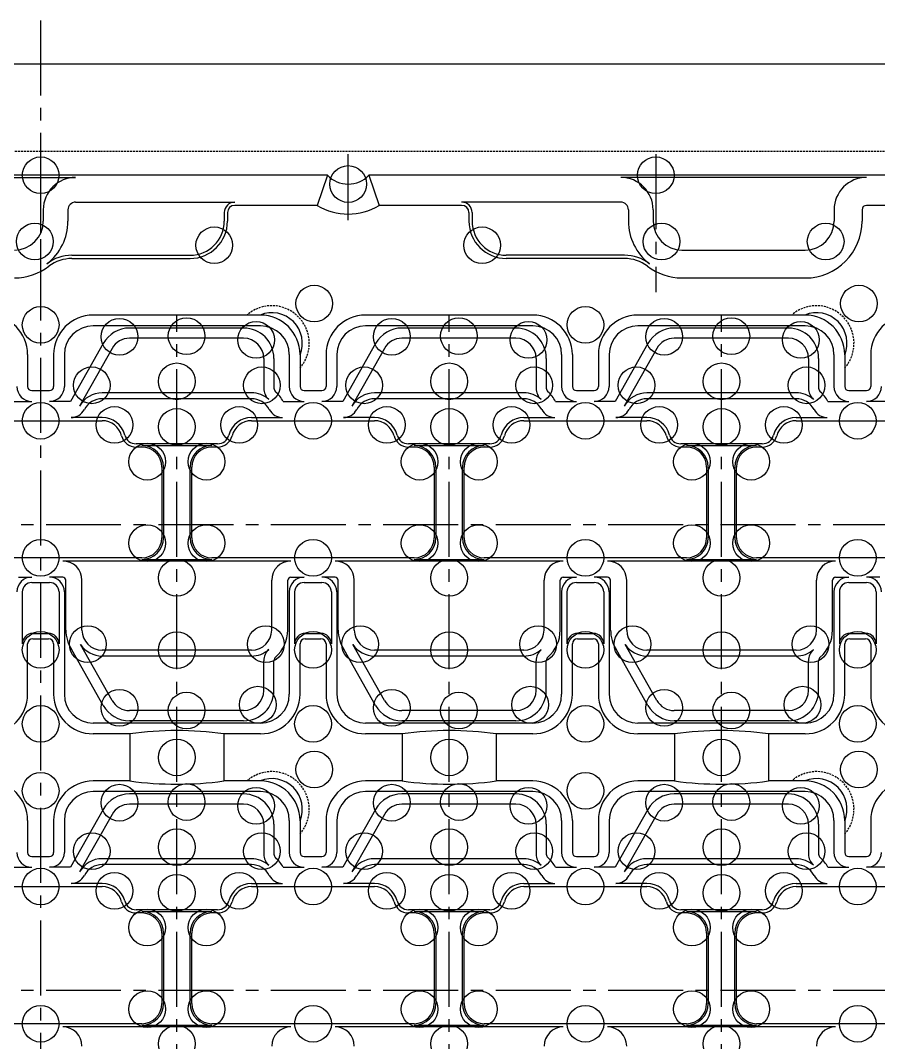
# Model space of a CAD drawing. Extents: x -808 to -24, y -277 to 138.
# Drawn here: x -502.3 to -404.2, y 20.7 to 137.5 of the extents above; entities that cross this region are included whole.
import ezdxf

# ---------------------------------------------------------------- set-up
doc = ezdxf.new("R2010")
doc.units = 0
doc.header["$LTSCALE"] = 0.45
doc.header["$MEASUREMENT"] = 0
doc.linetypes.add('CENTER2', pattern=[28.575, 19.05, -3.175, 3.175, -3.175])
doc.linetypes.add('HIDDENX2', pattern=[0.75, 0.5, -0.25])
for name, color, linetype in [('ANA 10', 7, 'CONTINUOUS'), ('ANA 11.5', 60, 'CONTINUOUS'), ('ANA 12', 6, 'CONTINUOUS'), ('ANA 13', 230, 'CONTINUOUS'), ('ANA 18.5', 30, 'CONTINUOUS'), ('ANA 28', 110, 'CONTINUOUS'), ('ANA 31 Φ8.6x5°U7', 5, 'CONTINUOUS'), ('ANA 35', 140, 'CONTINUOUS'), ('CENTER', 243, 'CENTER2'), ('DETAIL', 6, 'CONTINUOUS'), ('HIDDEN', 5, 'HIDDENX2'), ('LINE', 7, 'CONTINUOUS'), ('LINE1', 30, 'CONTINUOUS'), ('LINE2', 110, 'CONTINUOUS'), ('LINE3', 230, 'CONTINUOUS'), ('LINE6', 60, 'CONTINUOUS'), ('LINE8', 200, 'CONTINUOUS'), ('LINE9', 140, 'CONTINUOUS'), ('SECTION', 31, 'CONTINUOUS'), ('TEXT', 4, 'CONTINUOUS')]:
    doc.layers.add(name, color=color, linetype=linetype)

msp = doc.modelspace()

# ---------------------------------------------------------------- linework, layer by layer
at = {"layer": 'ANA 10'}
for centre in [(-500, 119.8), (-429.65, 119.8), (-464.825, 118.8), (-500, 91.745), (-468.85, 91.745), (-437.7, 91.745), (-406.55, 91.745), (-491.5542, 91.26149), (-477.2958, 91.26149), (-460.4042, 91.26149), (-446.1458, 91.26149), (-429.2542, 91.26149), (-414.9958, 91.26149), (-487.80865, 87.06135), (-481.04135, 87.06135), (-456.65865, 87.06135), (-449.89135, 87.06135), (-425.50865, 87.06135), (-418.74135, 87.06135), (-487.80865, 77.74865), (-481.04135, 77.74865), (-456.65865, 77.74865), (-449.89135, 77.74865), (-425.50865, 77.74865), (-418.74135, 77.74865), (-500, 76.075), (-468.85, 76.075), (-437.7, 76.075), (-406.55, 76.075), (-500, 38.485), (-491.5542, 38.00149), (-477.2958, 38.00149), (-468.85, 38.485), (-460.4042, 38.00149), (-446.1458, 38.00149), (-437.7, 38.485), (-429.2542, 38.00149), (-414.9958, 38.00149), (-406.55, 38.485), (-487.80865, 33.80135), (-481.04135, 33.80135), (-456.65865, 33.80135), (-449.89135, 33.80135), (-425.50865, 33.80135), (-418.74135, 33.80135), (-487.80865, 24.48865), (-481.04135, 24.48865), (-456.65865, 24.48865), (-449.89135, 24.48865), (-425.50865, 24.48865), (-418.74135, 24.48865), (-500, 22.815), (-468.85, 22.815), (-437.7, 22.815), (-406.55, 22.815)]:
    msp.add_circle(centre, 2.1, dxfattribs=at)
at = {"layer": 'ANA 11.5'}
for centre in [(-484.425, 91.03064), (-453.275, 91.03064), (-422.125, 91.03064), (-484.425, 73.77936), (-453.275, 73.77936), (-422.125, 73.77936), (-484.425, 37.77064), (-453.275, 37.77064), (-422.125, 37.77064), (-484.425, 20.51936), (-453.275, 20.51936), (-422.125, 20.51936)]:
    msp.add_circle(centre, 2.1, dxfattribs=at)
at = {"layer": 'ANA 12'}
for centre in [(-500.66655, 112.22155), (-428.98345, 112.22155), (-410.21655, 112.22155)]:
    msp.add_circle(centre, 2.1, dxfattribs=at)
at = {"layer": 'ANA 13'}
for centre in [(-484.425, 96.24555), (-453.275, 96.24555), (-422.125, 96.24555), (-494.15642, 95.79114), (-474.69358, 95.79114), (-463.00642, 95.79114), (-443.54358, 95.79114), (-431.85642, 95.79114), (-412.39358, 95.79114), (-494.60135, 66.19365), (-474.24865, 66.19365), (-463.45135, 66.19365), (-443.09865, 66.19365), (-432.30135, 66.19365), (-411.94865, 66.19365), (-484.425, 65.52), (-453.275, 65.52), (-422.125, 65.52), (-494.15642, 42.53114), (-484.425, 42.98555), (-474.69358, 42.53114), (-463.00642, 42.53114), (-453.275, 42.98555), (-443.54358, 42.53114), (-431.85642, 42.53114), (-422.125, 42.98555), (-412.39358, 42.53114)]:
    msp.add_circle(centre, 2.1, dxfattribs=at)
at = {"layer": 'ANA 18.5'}
for centre in [(-490.98816, 101.34058), (-483.30734, 101.41567), (-475.35865, 100.97998), (-459.83816, 101.34058), (-452.15734, 101.41567), (-444.20865, 100.97998), (-428.68816, 101.34058), (-421.00734, 101.41567), (-413.05865, 100.97998), (-490.98816, 58.92306), (-475.15865, 59.28365), (-459.83816, 58.92306), (-444.00865, 59.28365), (-428.68816, 58.92306), (-412.85865, 59.28365), (-483.30734, 58.61), (-452.15734, 58.61), (-421.00734, 58.61), (-483.30734, 48.15567), (-452.15734, 48.15567), (-421.00734, 48.15567), (-490.98816, 48.08058), (-475.35865, 47.71998), (-459.83816, 48.08058), (-444.20865, 47.71998), (-428.68816, 48.08058), (-413.05865, 47.71998)]:
    msp.add_circle(centre, 2.1, dxfattribs=at)
at = {"layer": 'ANA 28'}
for centre in [(-500, 102.69401), (-437.7, 102.69401), (-500, 65.5447), (-468.85, 65.5447), (-437.7, 65.5447), (-406.55, 65.5447), (-500, 57.08599), (-468.85, 57.08599), (-437.7, 57.08599), (-406.55, 57.08599), (-500, 49.43401), (-437.7, 49.43401)]:
    msp.add_circle(centre, 2.1, dxfattribs=at)
at = {"layer": 'ANA 31 Φ8.6x5°U7'}
for centre in [(-468.70758, 105.12983), (-406.40758, 105.12983), (-468.70758, 51.86983), (-406.40758, 51.86983)]:
    msp.add_circle(centre, 2.1, dxfattribs=at)
at = {"layer": 'ANA 35'}
for centre in [(-480.14228, 111.79728), (-449.50772, 111.79728), (-484.425, 53.26), (-453.275, 53.26), (-422.125, 53.26)]:
    msp.add_circle(centre, 2.1, dxfattribs=at)
at = {"layer": 'CENTER'}
for p, q in [((-500, 137.5), (-500, -244.89837)), ((-500, 122.5), (-500, 106.49713)), ((-500, 122.195), (-500, 106.44006)), ((-464.825, 114.65638), (-464.825, 122.195)), ((-429.65, 122.195), (-429.65, 106.44006)), ((-484.425, -103.82785), (-484.425, 103.82785)), ((-453.275, -103.82785), (-453.275, 103.82785)), ((-422.125, -103.82785), (-422.125, 103.82785)), ((-666.54797, 79.89), (-333.45203, 79.89)), ((-666.54797, 26.63), (-333.45203, 26.63))]:
    msp.add_line(p, q, dxfattribs=at)
at = {"layer": 'DETAIL'}
for p, q in [((-524.1, 119.55443), (-496, 119.55443)), ((-405.55, 119.55443), (-433.65, 119.55443)), ((-499.7, 115.85443), (-499.7, 114.555)), ((-429.95, 115.85443), (-429.95, 114.555)), ((-409.25, 115.85443), (-409.25, 114.555)), ((-426.65, 111.255), (-412.55, 111.255))]:
    msp.add_line(p, q, dxfattribs=at)
for centre, radius, start, end in [((-496, 115.85443), 3.7, 90, 180), ((-433.65, 115.85443), 3.7, 0, 90), ((-405.55, 115.85443), 3.7, 90, 180), ((-503, 114.555), 3.3, 270, 0), ((-426.65, 114.555), 3.3, 180, 270), ((-412.55, 114.555), 3.3, 270, 0), ((-473.57252, 100.59248), 3.5, 337.5764905, 112.4235095), ((-411.27252, 100.59248), 3.5, 337.5764905, 112.4235095), ((-473.57252, 47.33248), 3.5, 337.5764905, 112.4235095), ((-411.27252, 47.33248), 3.5, 337.5764905, 112.4235095)]:
    msp.add_arc(centre, radius, start, end, dxfattribs=at)
at = {"layer": 'HIDDEN'}
msp.add_lwpolyline([(-671.5, -122.5), (-324.5, -122.5, 0.414213562), (-316.5, -114.5), (-316.5, 114.5, 0.414213562), (-324.5, 122.5), (-671.5, 122.5), (-683.5, 110.5), (-683.5, -110.5)], format="xyb", close=True, dxfattribs=at)
for centre in [(-473.57252, 100.59248), (-411.27252, 100.59248), (-473.57252, 47.33248), (-411.27252, 47.33248)]:
    msp.add_arc(centre, 4.3, 318.7995848, 131.2004152, dxfattribs=at)
at = {"layer": 'LINE'}
for p, q in [((-467.19143, 119.8), (-468.35713, 116.36203)), ((-462.45857, 119.8), (-461.29287, 116.36203)), ((-507.035, 91.745), (-492.965, 91.745)), ((-475.885, 91.745), (-461.815, 91.745)), ((-444.735, 91.745), (-430.665, 91.745)), ((-413.585, 91.745), (-399.515, 91.745)), ((-488.435, 88.735), (-489.08945, 88.735)), ((-479.76055, 88.735), (-480.415, 88.735)), ((-457.285, 88.735), (-457.93945, 88.735)), ((-448.61055, 88.735), (-449.265, 88.735)), ((-426.135, 88.735), (-426.78945, 88.735)), ((-417.46055, 88.735), (-418.115, 88.735)), ((-486.135, 86.435), (-486.135, 78.375)), ((-482.715, 78.375), (-482.715, 86.435)), ((-454.985, 86.435), (-454.985, 78.375)), ((-451.565, 78.375), (-451.565, 86.435)), ((-423.835, 86.435), (-423.835, 78.375)), ((-420.415, 78.375), (-420.415, 86.435)), ((-488.435, 76.075), (-511.565, 76.075)), ((-457.285, 76.075), (-480.415, 76.075)), ((-426.135, 76.075), (-449.265, 76.075)), ((-394.985, 76.075), (-418.115, 76.075)), ((-507.035, 38.485), (-492.965, 38.485)), ((-475.885, 38.485), (-461.815, 38.485)), ((-444.735, 38.485), (-430.665, 38.485)), ((-413.585, 38.485), (-399.515, 38.485)), ((-488.435, 35.475), (-489.08945, 35.475)), ((-479.76055, 35.475), (-480.415, 35.475)), ((-457.285, 35.475), (-457.93945, 35.475)), ((-448.61055, 35.475), (-449.265, 35.475)), ((-426.135, 35.475), (-426.78945, 35.475)), ((-417.46055, 35.475), (-418.115, 35.475)), ((-486.135, 33.175), (-486.135, 25.115)), ((-482.715, 25.115), (-482.715, 33.175)), ((-454.985, 33.175), (-454.985, 25.115)), ((-451.565, 25.115), (-451.565, 33.175)), ((-423.835, 33.175), (-423.835, 25.115)), ((-420.415, 25.115), (-420.415, 33.175)), ((-488.435, 22.815), (-511.565, 22.815)), ((-457.285, 22.815), (-480.415, 22.815)), ((-426.135, 22.815), (-449.265, 22.815)), ((-394.985, 22.815), (-418.115, 22.815))]:
    msp.add_line(p, q, dxfattribs=at)
msp.add_lwpolyline([(-692.5, -132.5), (-307.5, -132.5), (-307.5, 132.5), (-692.5, 132.5)], close=True, dxfattribs=at)
for points in [[(-467.19143, 119.8), (-532.80857, 119.8)], [(-396.84143, 119.8), (-462.45857, 119.8)]]:
    msp.add_lwpolyline(points, dxfattribs=at)
for centre, radius, start, end in [((-464.825, 122.1), 3.3, 224.1843852, 315.8156148), ((-492.965, 89.445), 2.3, 14.3296242, 90), ((-475.885, 89.445), 2.3, 90, 165.6703758), ((-461.815, 89.445), 2.3, 14.3296242, 90), ((-444.735, 89.445), 2.3, 90, 165.6703758), ((-430.665, 89.445), 2.3, 14.3296242, 90), ((-413.585, 89.445), 2.3, 90, 165.6703758), ((-489.08945, 90.435), 1.7, 194.3296242, 270), ((-479.76055, 90.435), 1.7, 270, 345.6703758), ((-457.93945, 90.435), 1.7, 194.3296242, 270), ((-448.61055, 90.435), 1.7, 270, 345.6703758), ((-426.78945, 90.435), 1.7, 194.3296242, 270), ((-417.46055, 90.435), 1.7, 270, 345.6703758), ((-488.435, 86.435), 2.3, 0, 90), ((-480.415, 86.435), 2.3, 90, 180), ((-457.285, 86.435), 2.3, 0, 90), ((-449.265, 86.435), 2.3, 90, 180), ((-426.135, 86.435), 2.3, 0, 90), ((-418.115, 86.435), 2.3, 90, 180), ((-488.435, 78.375), 2.3, 270, 0), ((-480.415, 78.375), 2.3, 180, 270), ((-457.285, 78.375), 2.3, 270, 0), ((-449.265, 78.375), 2.3, 180, 270), ((-426.135, 78.375), 2.3, 270, 0), ((-418.115, 78.375), 2.3, 180, 270), ((-492.965, 36.185), 2.3, 14.3296242, 90), ((-475.885, 36.185), 2.3, 90, 165.6703758), ((-461.815, 36.185), 2.3, 14.3296242, 90), ((-444.735, 36.185), 2.3, 90, 165.6703758), ((-430.665, 36.185), 2.3, 14.3296242, 90), ((-413.585, 36.185), 2.3, 90, 165.6703758), ((-489.08945, 37.175), 1.7, 194.3296242, 270), ((-479.76055, 37.175), 1.7, 270, 345.6703758), ((-457.93945, 37.175), 1.7, 194.3296242, 270), ((-448.61055, 37.175), 1.7, 270, 345.6703758), ((-426.78945, 37.175), 1.7, 194.3296242, 270), ((-417.46055, 37.175), 1.7, 270, 345.6703758), ((-488.435, 33.175), 2.3, 0, 90), ((-480.415, 33.175), 2.3, 90, 180), ((-457.285, 33.175), 2.3, 0, 90), ((-449.265, 33.175), 2.3, 90, 180), ((-426.135, 33.175), 2.3, 0, 90), ((-418.115, 33.175), 2.3, 90, 180), ((-488.435, 25.115), 2.3, 270, 360), ((-480.415, 25.115), 2.3, 180, 270), ((-457.285, 25.115), 2.3, 270, 360), ((-449.265, 25.115), 2.3, 180, 270), ((-426.135, 25.115), 2.3, 270, 360), ((-418.115, 25.115), 2.3, 180, 270)]:
    msp.add_arc(centre, radius, start, end, dxfattribs=at)
at = {"layer": 'LINE1'}
for p, q in [((-476.785, 101.17), (-489.82967, 101.17)), ((-445.635, 101.17), (-458.67967, 101.17)), ((-414.485, 101.17), (-427.52967, 101.17)), ((-491.83127, 100.00298), (-495.55429, 93.42563)), ((-460.68127, 100.00298), (-464.40429, 93.42563)), ((-429.53127, 100.00298), (-433.25429, 93.42563)), ((-474.485, 98.87), (-474.485, 95.4598)), ((-443.335, 98.87), (-443.335, 95.4598)), ((-412.185, 98.87), (-412.185, 95.4598)), ((-475.885, 94.93532), (-492.965, 94.93532)), ((-444.735, 94.93532), (-461.815, 94.93532)), ((-413.585, 94.93532), (-430.665, 94.93532)), ((-491.83127, 59.77702), (-495.4447, 66.16076)), ((-460.68127, 59.77702), (-464.2947, 66.16076)), ((-429.53127, 59.77702), (-433.1447, 66.16076)), ((-475.875, 64.84468), (-492.975, 64.84468)), ((-474.485, 60.91), (-474.485, 64.31137)), ((-444.725, 64.84468), (-461.825, 64.84468)), ((-443.335, 60.91), (-443.335, 64.31137)), ((-413.575, 64.84468), (-430.675, 64.84468)), ((-412.185, 60.91), (-412.185, 64.31137)), ((-476.785, 58.61), (-489.82967, 58.61)), ((-445.635, 58.61), (-458.67967, 58.61)), ((-414.485, 58.61), (-427.52967, 58.61)), ((-476.785, 47.91), (-489.82967, 47.91)), ((-445.635, 47.91), (-458.67967, 47.91)), ((-414.485, 47.91), (-427.52967, 47.91)), ((-491.83127, 46.74298), (-495.55429, 40.16563)), ((-460.68127, 46.74298), (-464.40429, 40.16563)), ((-429.53127, 46.74298), (-433.25429, 40.16563)), ((-474.485, 45.61), (-474.485, 42.1998)), ((-443.335, 45.61), (-443.335, 42.1998)), ((-412.185, 45.61), (-412.185, 42.1998)), ((-475.885, 41.67532), (-492.965, 41.67532)), ((-444.735, 41.67532), (-461.815, 41.67532)), ((-413.585, 41.67532), (-430.665, 41.67532))]:
    msp.add_line(p, q, dxfattribs=at)
for centre, radius, start, end in [((-489.82967, 98.87), 2.3, 90, 150.4885014), ((-476.785, 98.87), 2.3, 0, 90), ((-458.67967, 98.87), 2.3, 90, 150.4885014), ((-445.635, 98.87), 2.3, 0, 90), ((-427.52967, 98.87), 2.3, 90, 150.4885014), ((-414.485, 98.87), 2.3, 0, 90), ((-492.965, 91.96), 2.97532, 90, 150.4885014), ((-475.885, 91.96), 2.97532, 48.4665706, 90), ((-472.785, 95.4598), 1.7, 180, 228.4665706), ((-461.815, 91.96), 2.97532, 90, 150.4885014), ((-444.735, 91.96), 2.97532, 48.4665706, 90), ((-441.635, 95.4598), 1.7, 180, 228.4665706), ((-430.665, 91.96), 2.97532, 90, 150.4885014), ((-413.585, 91.96), 2.97532, 48.4665706, 90), ((-410.485, 95.4598), 1.7, 180, 228.4665706), ((-492.975, 67.82), 2.97532, 213.8947944, 270), ((-475.875, 67.82), 2.97532, 270, 311.369924), ((-472.785, 64.31137), 1.7, 131.369924, 180), ((-461.825, 67.82), 2.97532, 213.8947944, 270), ((-444.725, 67.82), 2.97532, 270, 311.369924), ((-441.635, 64.31137), 1.7, 131.369924, 180), ((-430.675, 67.82), 2.97532, 213.8947944, 270), ((-413.575, 67.82), 2.97532, 270, 311.369924), ((-410.485, 64.31137), 1.7, 131.369924, 180), ((-476.785, 60.91), 2.3, 270, 0), ((-445.635, 60.91), 2.3, 270, 0), ((-414.485, 60.91), 2.3, 270, 0), ((-489.82967, 60.91), 2.3, 209.5114986, 270), ((-458.67967, 60.91), 2.3, 209.5114986, 270), ((-427.52967, 60.91), 2.3, 209.5114986, 270), ((-489.82967, 45.61), 2.3, 90, 150.4885014), ((-476.785, 45.61), 2.3, 0, 90), ((-458.67967, 45.61), 2.3, 90, 150.4885014), ((-445.635, 45.61), 2.3, 0, 90), ((-427.52967, 45.61), 2.3, 90, 150.4885014), ((-414.485, 45.61), 2.3, 0, 90), ((-472.785, 42.1998), 1.7, 180, 228.4665706), ((-441.635, 42.1998), 1.7, 180, 228.4665706), ((-410.485, 42.1998), 1.7, 180, 228.4665706), ((-492.965, 38.7), 2.97532, 90, 150.4885014), ((-475.885, 38.7), 2.97532, 48.4665706, 90), ((-461.815, 38.7), 2.97532, 90, 150.4885014), ((-444.735, 38.7), 2.97532, 48.4665706, 90), ((-430.665, 38.7), 2.97532, 90, 150.4885014), ((-413.585, 38.7), 2.97532, 48.4665706, 90)]:
    msp.add_arc(centre, radius, start, end, dxfattribs=at)
at = {"layer": 'LINE2'}
for p, q in [((-474.865, 102.6), (-493.985, 102.6)), ((-476.785, 102.33645), (-489.82967, 102.33645)), ((-443.715, 102.6), (-462.835, 102.6)), ((-445.635, 102.33645), (-458.67967, 102.33645)), ((-412.565, 102.6), (-431.685, 102.6)), ((-414.485, 102.33645), (-427.52967, 102.33645)), ((-492.84638, 100.57757), (-496.59493, 93.95512)), ((-461.69638, 100.57757), (-465.44493, 93.95512)), ((-430.54638, 100.57757), (-434.29493, 93.95512)), ((-497.285, 99.3), (-497.285, 95.65512)), ((-473.31855, 98.87), (-473.31855, 95.4598)), ((-471.565, 99.3), (-471.565, 95.65512)), ((-466.135, 99.3), (-466.135, 95.65512)), ((-442.16855, 98.87), (-442.16855, 95.4598)), ((-440.415, 99.3), (-440.415, 95.65512)), ((-434.985, 99.3), (-434.985, 95.65512)), ((-411.01855, 98.87), (-411.01855, 95.4598)), ((-409.265, 99.3), (-409.265, 95.65512)), ((-503.40544, 93.95512), (-501.015, 93.95512)), ((-496.59493, 93.95512), (-498.985, 93.95512)), ((-472.25544, 93.95512), (-469.865, 93.95512)), ((-465.44493, 93.95512), (-467.835, 93.95512)), ((-441.10544, 93.95512), (-438.715, 93.95512)), ((-434.29493, 93.95512), (-436.685, 93.95512)), ((-409.95544, 93.95512), (-407.565, 93.95512)), ((-403.14493, 93.95512), (-405.535, 93.95512)), ((-502.525, 73.86488), (-501.015, 73.86488)), ((-497.475, 73.86488), (-498.985, 73.86488)), ((-471.375, 73.86488), (-469.865, 73.86488)), ((-466.325, 73.86488), (-467.835, 73.86488)), ((-440.225, 73.86488), (-438.715, 73.86488)), ((-435.175, 73.86488), (-436.685, 73.86488)), ((-409.075, 73.86488), (-407.565, 73.86488)), ((-404.025, 73.86488), (-405.535, 73.86488)), ((-497.11677, 67.82), (-497.11677, 73.50665)), ((-471.73323, 67.82), (-471.73323, 73.50665)), ((-465.96677, 67.82), (-465.96677, 73.50665)), ((-440.58323, 67.82), (-440.58323, 73.50665)), ((-434.81677, 67.82), (-434.81677, 73.50665)), ((-409.43323, 67.82), (-409.43323, 73.50665)), ((-497.285, 72.16488), (-497.285, 60.48)), ((-471.565, 72.16488), (-471.565, 60.48)), ((-466.135, 72.16488), (-466.135, 60.48)), ((-440.415, 72.16488), (-440.415, 60.48)), ((-434.985, 72.16488), (-434.985, 60.48)), ((-409.265, 72.16488), (-409.265, 60.48)), ((-492.84638, 59.20243), (-496.43964, 65.55052)), ((-461.69638, 59.20243), (-465.28964, 65.55052)), ((-430.54638, 59.20243), (-434.13964, 65.55052)), ((-473.31855, 60.91), (-473.31855, 64.31137)), ((-442.16855, 60.91), (-442.16855, 64.31137)), ((-411.01855, 60.91), (-411.01855, 64.31137)), ((-476.785, 57.44355), (-489.82967, 57.44355)), ((-445.635, 57.44355), (-458.67967, 57.44355)), ((-414.485, 57.44355), (-427.52967, 57.44355)), ((-474.865, 57.18), (-493.985, 57.18)), ((-443.715, 57.18), (-462.835, 57.18)), ((-412.565, 57.18), (-431.685, 57.18)), ((-474.865, 49.34), (-493.985, 49.34)), ((-476.785, 49.07645), (-489.82967, 49.07645)), ((-443.715, 49.34), (-462.835, 49.34)), ((-445.635, 49.07645), (-458.67967, 49.07645)), ((-412.565, 49.34), (-431.685, 49.34)), ((-414.485, 49.07645), (-427.52967, 49.07645)), ((-492.84638, 47.31757), (-496.59493, 40.69512)), ((-461.69638, 47.31757), (-465.44493, 40.69512)), ((-430.54638, 47.31757), (-434.29493, 40.69512)), ((-497.285, 46.04), (-497.285, 42.39512)), ((-473.31855, 45.61), (-473.31855, 42.1998)), ((-471.565, 46.04), (-471.565, 42.39512)), ((-466.135, 46.04), (-466.135, 42.39512)), ((-442.16855, 45.61), (-442.16855, 42.1998)), ((-440.415, 46.04), (-440.415, 42.39512)), ((-434.985, 46.04), (-434.985, 42.39512)), ((-411.01855, 45.61), (-411.01855, 42.1998)), ((-409.265, 46.04), (-409.265, 42.39512)), ((-503.40544, 40.69512), (-501.015, 40.69512)), ((-496.59493, 40.69512), (-498.985, 40.69512)), ((-472.25544, 40.69512), (-469.865, 40.69512)), ((-465.44493, 40.69512), (-467.835, 40.69512)), ((-441.10544, 40.69512), (-438.715, 40.69512)), ((-434.29493, 40.69512), (-436.685, 40.69512)), ((-409.95544, 40.69512), (-407.565, 40.69512)), ((-403.14493, 40.69512), (-405.535, 40.69512))]:
    msp.add_line(p, q, dxfattribs=at)
for centre, radius, start, end in [((-493.985, 99.3), 3.3, 90, 180), ((-489.82967, 98.87), 3.46645, 90, 150.4885014), ((-476.785, 98.87), 3.46645, 0, 90), ((-474.865, 99.3), 3.3, 0, 90), ((-462.835, 99.3), 3.3, 90, 180), ((-458.67967, 98.87), 3.46645, 90, 150.4885014), ((-445.635, 98.87), 3.46645, 0, 90), ((-443.715, 99.3), 3.3, 0, 90), ((-431.685, 99.3), 3.3, 90, 180), ((-427.52967, 98.87), 3.46645, 90, 150.4885014), ((-414.485, 98.87), 3.46645, 0, 90), ((-412.565, 99.3), 3.3, 0, 90), ((-501.015, 95.65512), 1.7, 180, 270), ((-498.985, 95.65512), 1.7, 270, 0), ((-472.785, 95.4598), 0.53355, 180, 228.4665706), ((-475.885, 91.96), 4.14177, 28.7969998, 48.4665706), ((-469.865, 95.65512), 1.7, 180, 270), ((-467.835, 95.65512), 1.7, 270, 0), ((-441.635, 95.4598), 0.53355, 180, 228.4665706), ((-444.735, 91.96), 4.14177, 28.7969998, 48.4665706), ((-438.715, 95.65512), 1.7, 180, 270), ((-436.685, 95.65512), 1.7, 270, 0), ((-410.485, 95.4598), 0.53355, 180, 228.4665706), ((-413.585, 91.96), 4.14177, 28.7969998, 48.4665706), ((-407.565, 95.65512), 1.7, 180, 270), ((-405.535, 95.65512), 1.7, 270, 0), ((-501.015, 72.16488), 1.7, 90, 180), ((-498.985, 72.16488), 1.7, 0, 90), ((-497.475, 73.50665), 0.35823, 0, 90), ((-471.375, 73.50665), 0.35823, 90, 180), ((-469.865, 72.16488), 1.7, 90, 180), ((-467.835, 72.16488), 1.7, 0, 90), ((-466.325, 73.50665), 0.35823, 0, 90), ((-440.225, 73.50665), 0.35823, 90, 180), ((-438.715, 72.16488), 1.7, 90, 180), ((-436.685, 72.16488), 1.7, 0, 90), ((-435.175, 73.50665), 0.35823, 0, 90), ((-409.075, 73.50665), 0.35823, 90, 180), ((-407.565, 72.16488), 1.7, 90, 180), ((-405.535, 72.16488), 1.7, 0, 90), ((-492.975, 67.82), 4.14177, 180, 213.2263763), ((-475.875, 67.82), 4.14177, 311.369924, 0), ((-461.825, 67.82), 4.14177, 180, 213.2263763), ((-444.725, 67.82), 4.14177, 311.369924, 0), ((-430.675, 67.82), 4.14177, 180, 213.2263763), ((-413.575, 67.82), 4.14177, 311.369924, 0), ((-472.785, 64.31137), 0.53355, 131.369924, 180), ((-441.635, 64.31137), 0.53355, 131.369924, 180), ((-410.485, 64.31137), 0.53355, 131.369924, 180), ((-476.785, 60.91), 3.46645, 270, 0), ((-445.635, 60.91), 3.46645, 270, 0), ((-414.485, 60.91), 3.46645, 270, 0), ((-493.985, 60.48), 3.3, 180, 270), ((-474.865, 60.48), 3.3, 270, 0), ((-462.835, 60.48), 3.3, 180, 270), ((-443.715, 60.48), 3.3, 270, 0), ((-431.685, 60.48), 3.3, 180, 270), ((-412.565, 60.48), 3.3, 270, 0), ((-489.82967, 60.91), 3.46645, 209.5114986, 270), ((-458.67967, 60.91), 3.46645, 209.5114986, 270), ((-427.52967, 60.91), 3.46645, 209.5114986, 270), ((-493.985, 46.04), 3.3, 90, 180), ((-489.82967, 45.61), 3.46645, 90, 150.4885014), ((-476.785, 45.61), 3.46645, 0, 90), ((-474.865, 46.04), 3.3, 0, 90), ((-462.835, 46.04), 3.3, 90, 180), ((-458.67967, 45.61), 3.46645, 90, 150.4885014), ((-445.635, 45.61), 3.46645, 0, 90), ((-443.715, 46.04), 3.3, 0, 90), ((-431.685, 46.04), 3.3, 90, 180), ((-427.52967, 45.61), 3.46645, 90, 150.4885014), ((-414.485, 45.61), 3.46645, 0, 90), ((-412.565, 46.04), 3.3, 0, 90), ((-501.015, 42.39512), 1.7, 180, 270), ((-498.985, 42.39512), 1.7, 270, 0), ((-472.785, 42.1998), 0.53355, 180, 228.4665706), ((-469.865, 42.39512), 1.7, 180, 270), ((-467.835, 42.39512), 1.7, 270, 0), ((-441.635, 42.1998), 0.53355, 180, 228.4665706), ((-438.715, 42.39512), 1.7, 180, 270), ((-436.685, 42.39512), 1.7, 270, 0), ((-410.485, 42.1998), 0.53355, 180, 228.4665706), ((-407.565, 42.39512), 1.7, 180, 270), ((-405.535, 42.39512), 1.7, 270, 0), ((-475.885, 38.7), 4.14177, 28.7969998, 48.4665706), ((-444.735, 38.7), 4.14177, 28.7969998, 48.4665706), ((-413.585, 38.7), 4.14177, 28.7969998, 48.4665706)]:
    msp.add_arc(centre, radius, start, end, dxfattribs=at)
at = {"layer": 'LINE3'}
for p, q in [((-475.885, 94.26), (-492.965, 94.26)), ((-444.735, 94.26), (-461.815, 94.26)), ((-413.585, 94.26), (-430.665, 94.26)), ((-492.965, 92.11335), (-496.50973, 92.11335)), ((-475.885, 92.11335), (-472.34027, 92.11335)), ((-461.815, 92.11335), (-465.35973, 92.11335)), ((-444.735, 92.11335), (-441.19027, 92.11335)), ((-430.665, 92.11335), (-434.20973, 92.11335)), ((-413.585, 92.11335), (-410.04027, 92.11335)), ((-479.76055, 89.10335), (-489.08945, 89.10335)), ((-448.61055, 89.10335), (-457.93945, 89.10335)), ((-417.46055, 89.10335), (-426.78945, 89.10335)), ((-471.375, 75.70665), (-497.475, 75.70665)), ((-440.225, 75.70665), (-466.325, 75.70665)), ((-409.075, 75.70665), (-435.175, 75.70665)), ((-495.275, 67.82), (-495.275, 73.50665)), ((-473.575, 67.82), (-473.575, 73.50665)), ((-464.125, 67.82), (-464.125, 73.50665)), ((-442.425, 67.82), (-442.425, 73.50665)), ((-432.975, 67.82), (-432.975, 73.50665)), ((-411.275, 67.82), (-411.275, 73.50665)), ((-475.875, 65.52), (-492.975, 65.52)), ((-444.725, 65.52), (-461.825, 65.52)), ((-413.575, 65.52), (-430.675, 65.52)), ((-475.885, 41), (-492.965, 41)), ((-444.735, 41), (-461.815, 41)), ((-413.585, 41), (-430.665, 41)), ((-492.965, 38.85335), (-496.50973, 38.85335)), ((-475.885, 38.85335), (-472.34027, 38.85335)), ((-461.815, 38.85335), (-465.35973, 38.85335)), ((-444.735, 38.85335), (-441.19027, 38.85335)), ((-430.665, 38.85335), (-434.20973, 38.85335)), ((-413.585, 38.85335), (-410.04027, 38.85335)), ((-479.76055, 35.84335), (-489.08945, 35.84335)), ((-448.61055, 35.84335), (-457.93945, 35.84335)), ((-417.46055, 35.84335), (-426.78945, 35.84335)), ((-471.375, 22.44665), (-497.475, 22.44665)), ((-440.225, 22.44665), (-466.325, 22.44665)), ((-409.075, 22.44665), (-435.175, 22.44665))]:
    msp.add_line(p, q, dxfattribs=at)
for centre, radius, start, end in [((-492.965, 91.96), 2.3, 90, 152.3972596), ((-475.885, 91.96), 2.3, 27.6027404, 90), ((-461.815, 91.96), 2.3, 90, 152.3972596), ((-444.735, 91.96), 2.3, 27.6027404, 90), ((-430.665, 91.96), 2.3, 90, 152.3972596), ((-413.585, 91.96), 2.3, 27.6027404, 90), ((-496.50973, 93.81335), 1.7, 270, 332.3972596), ((-472.34027, 93.81335), 1.7, 207.6027404, 270), ((-465.35973, 93.81335), 1.7, 270, 332.3972596), ((-441.19027, 93.81335), 1.7, 207.6027404, 270), ((-434.20973, 93.81335), 1.7, 270, 332.3972596), ((-410.04027, 93.81335), 1.7, 207.6027404, 270), ((-492.965, 89.445), 2.66835, 14.3296242, 90), ((-475.885, 89.445), 2.66835, 90, 165.6703758), ((-461.815, 89.445), 2.66835, 14.3296242, 90), ((-444.735, 89.445), 2.66835, 90, 165.6703758), ((-430.665, 89.445), 2.66835, 14.3296242, 90), ((-413.585, 89.445), 2.66835, 90, 165.6703758), ((-489.08945, 90.435), 1.33165, 194.3296242, 270), ((-479.76055, 90.435), 1.33165, 270, 345.6703758), ((-457.93945, 90.435), 1.33165, 194.3296242, 270), ((-448.61055, 90.435), 1.33165, 270, 345.6703758), ((-426.78945, 90.435), 1.33165, 194.3296242, 270), ((-417.46055, 90.435), 1.33165, 270, 345.6703758), ((-497.475, 73.50665), 2.2, 0, 90), ((-471.375, 73.50665), 2.2, 90, 180), ((-466.325, 73.50665), 2.2, 0, 90), ((-440.225, 73.50665), 2.2, 90, 180), ((-435.175, 73.50665), 2.2, 0, 90), ((-409.075, 73.50665), 2.2, 90, 180), ((-492.975, 67.82), 2.3, 180, 270), ((-475.875, 67.82), 2.3, 270, 0), ((-461.825, 67.82), 2.3, 180, 270), ((-444.725, 67.82), 2.3, 270, 0), ((-430.675, 67.82), 2.3, 180, 270), ((-413.575, 67.82), 2.3, 270, 0), ((-492.965, 38.7), 2.3, 90, 152.3972596), ((-475.885, 38.7), 2.3, 27.6027404, 90), ((-461.815, 38.7), 2.3, 90, 152.3972596), ((-444.735, 38.7), 2.3, 27.6027404, 90), ((-430.665, 38.7), 2.3, 90, 152.3972596), ((-413.585, 38.7), 2.3, 27.6027404, 90), ((-496.50973, 40.55335), 1.7, 270, 332.3972596), ((-472.34027, 40.55335), 1.7, 207.6027404, 270), ((-465.35973, 40.55335), 1.7, 270, 332.3972596), ((-441.19027, 40.55335), 1.7, 207.6027404, 270), ((-434.20973, 40.55335), 1.7, 270, 332.3972596), ((-410.04027, 40.55335), 1.7, 207.6027404, 270), ((-492.965, 36.185), 2.66835, 14.3296242, 90), ((-475.885, 36.185), 2.66835, 90, 165.6703758), ((-461.815, 36.185), 2.66835, 14.3296242, 90), ((-444.735, 36.185), 2.66835, 90, 165.6703758), ((-430.665, 36.185), 2.66835, 14.3296242, 90), ((-413.585, 36.185), 2.66835, 90, 165.6703758), ((-489.08945, 37.175), 1.33165, 194.3296242, 270), ((-479.76055, 37.175), 1.33165, 270, 345.6703758), ((-457.93945, 37.175), 1.33165, 194.3296242, 270), ((-448.61055, 37.175), 1.33165, 270, 345.6703758), ((-426.78945, 37.175), 1.33165, 194.3296242, 270), ((-417.46055, 37.175), 1.33165, 270, 345.6703758), ((-497.475, 20.24665), 2.2, 0, 90), ((-471.375, 20.24665), 2.2, 90, 180), ((-466.325, 20.24665), 2.2, 0, 90), ((-440.225, 20.24665), 2.2, 90, 180), ((-435.175, 20.24665), 2.2, 0, 90), ((-409.075, 20.24665), 2.2, 90, 180)]:
    msp.add_arc(centre, radius, start, end, dxfattribs=at)
at = {"layer": 'LINE6'}
for p, q in [((-488.435, 88.91918), (-480.415, 88.91918)), ((-457.285, 88.91918), (-449.265, 88.91918)), ((-426.135, 88.91918), (-418.115, 88.91918)), ((-485.95082, 86.435), (-485.95082, 78.375)), ((-482.89918, 78.375), (-482.89918, 86.435)), ((-454.80082, 86.435), (-454.80082, 78.375)), ((-451.74918, 78.375), (-451.74918, 86.435)), ((-423.65082, 86.435), (-423.65082, 78.375)), ((-420.59918, 78.375), (-420.59918, 86.435)), ((-488.435, 75.89082), (-480.415, 75.89082)), ((-457.285, 75.89082), (-449.265, 75.89082)), ((-426.135, 75.89082), (-418.115, 75.89082)), ((-488.435, 35.65918), (-480.415, 35.65918)), ((-457.285, 35.65918), (-449.265, 35.65918)), ((-426.135, 35.65918), (-418.115, 35.65918)), ((-485.95082, 33.175), (-485.95082, 25.115)), ((-482.89918, 25.115), (-482.89918, 33.175)), ((-454.80082, 33.175), (-454.80082, 25.115)), ((-451.74918, 25.115), (-451.74918, 33.175)), ((-423.65082, 33.175), (-423.65082, 25.115)), ((-420.59918, 25.115), (-420.59918, 33.175)), ((-488.435, 22.63082), (-480.415, 22.63082)), ((-457.285, 22.63082), (-449.265, 22.63082)), ((-426.135, 22.63082), (-418.115, 22.63082))]:
    msp.add_line(p, q, dxfattribs=at)
for centre, start, end in [((-488.435, 86.435), 0, 90), ((-480.415, 86.435), 90, 180), ((-457.285, 86.435), 0, 90), ((-449.265, 86.435), 90, 180), ((-426.135, 86.435), 0, 90), ((-418.115, 86.435), 90, 180), ((-488.435, 78.375), 270, 0), ((-480.415, 78.375), 180, 270), ((-457.285, 78.375), 270, 0), ((-449.265, 78.375), 180, 270), ((-426.135, 78.375), 270, 0), ((-418.115, 78.375), 180, 270), ((-488.435, 33.175), 0, 90), ((-480.415, 33.175), 90, 180), ((-457.285, 33.175), 0, 90), ((-449.265, 33.175), 90, 180), ((-426.135, 33.175), 0, 90), ((-418.115, 33.175), 90, 180), ((-488.435, 25.115), 270, 360), ((-480.415, 25.115), 180, 270), ((-457.285, 25.115), 270, 360), ((-449.265, 25.115), 180, 270), ((-426.135, 25.115), 270, 360), ((-418.115, 25.115), 180, 270)]:
    msp.add_arc(centre, 2.48418, start, end, dxfattribs=at)
at = {"layer": 'LINE8'}
for centre, start, end in [((-484.425, 17.04347), 82.1469066, 97.8530934), ((-453.275, 17.04347), 82.1469066, 97.8530934), ((-422.125, 17.04347), 82.1469066, 97.8530934), ((-484.425, 89.47653), 262.1469066, 277.8530934), ((-453.275, 89.47653), 262.1469066, 277.8530934), ((-422.125, 89.47653), 262.1469066, 277.8530934)]:
    msp.add_arc(centre, 39.27704, start, end, dxfattribs=at)
at = {"layer": 'LINE9'}
for p, q in [((-496.87596, 115.85443), (-496.87596, 114.555)), ((-496, 116.73039), (-477.8, 116.73039)), ((-433.65, 116.73039), (-451.85, 116.73039)), ((-432.77404, 115.85443), (-432.77404, 114.555)), ((-479, 115.53039), (-479, 114.555)), ((-450.65, 115.53039), (-450.65, 114.555)), ((-496.42733, 110.655), (-482.9, 110.655)), ((-433.22267, 110.655), (-446.75, 110.655))]:
    msp.add_line(p, q, dxfattribs=at)
for centre, radius, start, end in [((-496, 115.85443), 0.87596, 90, 180), ((-477.8, 115.53039), 1.2, 90, 180), ((-451.85, 115.53039), 1.2, 0, 90), ((-433.65, 115.85443), 0.87596, 0, 90), ((-503, 114.555), 6.12404, 307.389362, 0), ((-482.9, 114.555), 3.9, 270, 0), ((-446.75, 114.555), 3.9, 180, 270), ((-426.65, 114.555), 6.12404, 180, 232.610638), ((-496.42733, 105.955), 4.7, 90, 127.389362), ((-433.22267, 105.955), 4.7, 52.610638, 90)]:
    msp.add_arc(centre, radius, start, end, dxfattribs=at)
at = {"layer": 'SECTION'}
for p, q in [((-406.0576, 115.85443), (-406.0576, 114.555)), ((-478.63165, 115.53039), (-478.63165, 114.555)), ((-451.01835, 115.53039), (-451.01835, 114.555)), ((-496.42733, 110.28665), (-482.9, 110.28665)), ((-433.22267, 110.28665), (-446.75, 110.28665)), ((-426.65, 108.0626), (-412.55, 108.0626)), ((-474.865, 103.82785), (-493.985, 103.82785)), ((-443.715, 103.82785), (-462.835, 103.82785)), ((-412.565, 103.82785), (-431.685, 103.82785)), ((-501.48715, 99.3), (-501.48715, 95.65512)), ((-498.51285, 99.3), (-498.51285, 95.65512)), ((-470.33715, 99.3), (-470.33715, 95.65512)), ((-467.36285, 99.3), (-467.36285, 95.65512)), ((-439.18715, 99.3), (-439.18715, 95.65512)), ((-436.21285, 99.3), (-436.21285, 95.65512)), ((-408.03715, 99.3), (-408.03715, 95.65512)), ((-405.06285, 99.3), (-405.06285, 95.65512)), ((-501.015, 95.18297), (-498.985, 95.18297)), ((-469.865, 95.18297), (-467.835, 95.18297)), ((-438.715, 95.18297), (-436.685, 95.18297)), ((-407.565, 95.18297), (-405.535, 95.18297)), ((-500.90108, 66.81608), (-499.09892, 66.81608)), ((-469.75108, 66.81608), (-467.94892, 66.81608)), ((-438.60108, 66.81608), (-436.79892, 66.81608)), ((-407.45108, 66.81608), (-405.64892, 66.81608)), ((-501.48715, 60.48), (-501.48715, 66.23)), ((-498.51285, 66.23), (-498.51285, 60.48)), ((-470.33715, 60.48), (-470.33715, 66.23)), ((-467.36285, 66.23), (-467.36285, 60.48)), ((-439.18715, 60.48), (-439.18715, 66.23)), ((-436.21285, 66.23), (-436.21285, 60.48)), ((-408.03715, 60.48), (-408.03715, 66.23)), ((-405.06285, 66.23), (-405.06285, 60.48)), ((-489.79156, 55.95215), (-493.985, 55.95215)), ((-489.79156, 55.95215), (-489.79156, 50.56785)), ((-474.865, 55.95215), (-479.05844, 55.95215)), ((-479.05844, 55.95215), (-479.05844, 50.56785)), ((-458.64156, 55.95215), (-462.835, 55.95215)), ((-458.64156, 55.95215), (-458.64156, 50.56785)), ((-443.715, 55.95215), (-447.90844, 55.95215)), ((-447.90844, 55.95215), (-447.90844, 50.56785)), ((-427.49156, 55.95215), (-431.685, 55.95215)), ((-427.49156, 55.95215), (-427.49156, 50.56785)), ((-412.565, 55.95215), (-416.75844, 55.95215)), ((-416.75844, 55.95215), (-416.75844, 50.56785)), ((-489.79156, 50.56785), (-493.985, 50.56785)), ((-474.865, 50.56785), (-479.05844, 50.56785)), ((-458.64156, 50.56785), (-462.835, 50.56785)), ((-443.715, 50.56785), (-447.90844, 50.56785)), ((-427.49156, 50.56785), (-431.685, 50.56785)), ((-412.565, 50.56785), (-416.75844, 50.56785)), ((-501.48715, 46.04), (-501.48715, 42.39512)), ((-498.51285, 46.04), (-498.51285, 42.39512)), ((-470.33715, 46.04), (-470.33715, 42.39512)), ((-467.36285, 46.04), (-467.36285, 42.39512)), ((-439.18715, 46.04), (-439.18715, 42.39512)), ((-436.21285, 46.04), (-436.21285, 42.39512)), ((-408.03715, 46.04), (-408.03715, 42.39512)), ((-405.06285, 46.04), (-405.06285, 42.39512)), ((-501.015, 41.92297), (-498.985, 41.92297)), ((-469.865, 41.92297), (-467.835, 41.92297)), ((-438.715, 41.92297), (-436.685, 41.92297)), ((-407.565, 41.92297), (-405.535, 41.92297))]:
    msp.add_line(p, q, dxfattribs=at)
for points in [[(-468.35713, 116.36203), (-477.8, 116.36203)], [(-451.85, 116.36203), (-461.29287, 116.36203)], [(-398.00713, 116.36203), (-405.55, 116.36203)]]:
    msp.add_lwpolyline(points, dxfattribs=at)
for centre, radius, start, end in [((-477.8, 115.53039), 0.83165, 90, 180), ((-464.825, 122.1), 6.73797, 238.3847345, 301.6152655), ((-451.85, 115.53039), 0.83165, 0, 90), ((-405.55, 115.85443), 0.5076, 90, 180), ((-482.9, 114.555), 4.26835, 270, 0), ((-446.75, 114.555), 4.26835, 180, 270), ((-412.55, 114.555), 6.4924, 270, 0), ((-496.42733, 105.955), 4.33165, 90, 127.389362), ((-433.22267, 105.955), 4.33165, 52.610638, 90), ((-503, 114.555), 6.4924, 270, 307.389362), ((-426.65, 114.555), 6.4924, 232.610638, 270), ((-506.015, 99.3), 4.52785, 0, 90), ((-493.985, 99.3), 4.52785, 90, 180), ((-474.865, 99.3), 4.52785, 0, 90), ((-462.835, 99.3), 4.52785, 90, 180), ((-443.715, 99.3), 4.52785, 0, 90), ((-431.685, 99.3), 4.52785, 90, 180), ((-412.565, 99.3), 4.52785, 0, 90), ((-400.535, 99.3), 4.52785, 90, 180), ((-501.015, 95.65512), 0.47215, 180, 270), ((-498.985, 95.65512), 0.47215, 270, 0), ((-469.865, 95.65512), 0.47215, 180, 270), ((-467.835, 95.65512), 0.47215, 270, 0), ((-438.715, 95.65512), 0.47215, 180, 270), ((-436.685, 95.65512), 0.47215, 270, 0), ((-407.565, 95.65512), 0.47215, 180, 270), ((-405.535, 95.65512), 0.47215, 270, 0), ((-500.90108, 66.23), 0.58608, 90, 180), ((-499.09892, 66.23), 0.58608, 0, 90), ((-469.75108, 66.23), 0.58608, 90, 180), ((-467.94892, 66.23), 0.58608, 0, 90), ((-438.60108, 66.23), 0.58608, 90, 180), ((-436.79892, 66.23), 0.58608, 0, 90), ((-407.45108, 66.23), 0.58608, 90, 180), ((-405.64892, 66.23), 0.58608, 0, 90), ((-506.015, 60.48), 4.52785, 270, 0), ((-493.985, 60.48), 4.52785, 180, 270), ((-474.865, 60.48), 4.52785, 270, 0), ((-462.835, 60.48), 4.52785, 180, 270), ((-443.715, 60.48), 4.52785, 270, 0), ((-431.685, 60.48), 4.52785, 180, 270), ((-412.565, 60.48), 4.52785, 270, 0), ((-400.535, 60.48), 4.52785, 180, 270), ((-506.015, 46.04), 4.52785, 0, 90), ((-493.985, 46.04), 4.52785, 90, 180), ((-474.865, 46.04), 4.52785, 0, 90), ((-462.835, 46.04), 4.52785, 90, 180), ((-443.715, 46.04), 4.52785, 0, 90), ((-431.685, 46.04), 4.52785, 90, 180), ((-412.565, 46.04), 4.52785, 0, 90), ((-400.535, 46.04), 4.52785, 90, 180), ((-501.015, 42.39512), 0.47215, 180, 270), ((-498.985, 42.39512), 0.47215, 270, 0), ((-469.865, 42.39512), 0.47215, 180, 270), ((-467.835, 42.39512), 0.47215, 270, 0), ((-438.715, 42.39512), 0.47215, 180, 270), ((-436.685, 42.39512), 0.47215, 270, 0), ((-407.565, 42.39512), 0.47215, 180, 270), ((-405.535, 42.39512), 0.47215, 270, 0)]:
    msp.add_arc(centre, radius, start, end, dxfattribs=at)
at = {"layer": 'TEXT'}
for p, q in [((-501.015, 73.25096), (-498.985, 73.25096)), ((-469.865, 73.25096), (-467.835, 73.25096)), ((-438.715, 73.25096), (-436.685, 73.25096)), ((-407.565, 73.25096), (-405.535, 73.25096)), ((-502.10108, 72.16488), (-502.10108, 66.23)), ((-497.89892, 72.16488), (-497.89892, 66.23)), ((-470.95108, 72.16488), (-470.95108, 66.23)), ((-466.74892, 72.16488), (-466.74892, 66.23)), ((-439.80108, 72.16488), (-439.80108, 66.23)), ((-435.59892, 72.16488), (-435.59892, 66.23)), ((-408.65108, 72.16488), (-408.65108, 66.23)), ((-404.44892, 72.16488), (-404.44892, 66.23)), ((-500.90108, 67.43), (-499.09892, 67.43)), ((-469.75108, 67.43), (-467.94892, 67.43)), ((-438.60108, 67.43), (-436.79892, 67.43)), ((-407.45108, 67.43), (-405.64892, 67.43))]:
    msp.add_line(p, q, dxfattribs=at)
for centre, radius, start, end in [((-501.015, 72.16488), 1.08608, 90, 180), ((-498.985, 72.16488), 1.08608, 0, 90), ((-469.865, 72.16488), 1.08608, 90, 180), ((-467.835, 72.16488), 1.08608, 0, 90), ((-438.715, 72.16488), 1.08608, 90, 180), ((-436.685, 72.16488), 1.08608, 0, 90), ((-407.565, 72.16488), 1.08608, 90, 180), ((-405.535, 72.16488), 1.08608, 0, 90), ((-500.90108, 66.23), 1.2, 90, 180), ((-499.09892, 66.23), 1.2, 0, 90), ((-469.75108, 66.23), 1.2, 90, 180), ((-467.94892, 66.23), 1.2, 0, 90), ((-438.60108, 66.23), 1.2, 90, 180), ((-436.79892, 66.23), 1.2, 0, 90), ((-407.45108, 66.23), 1.2, 90, 180), ((-405.64892, 66.23), 1.2, 0, 90)]:
    msp.add_arc(centre, radius, start, end, dxfattribs=at)

doc.saveas('drawing.dxf')
